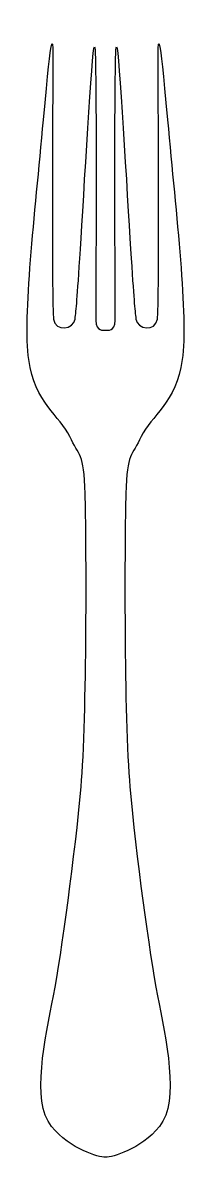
# Model space of a CAD drawing. Header units: centimetres. Extents: x -1.3 to 1.3, y -8.9 to 9.2.
import ezdxf

# ---------------------------------------------------------------- set-up
doc = ezdxf.new("R2010")
doc.units = ezdxf.units.CM
doc.header["$MEASUREMENT"] = 0
doc.layers.add('Camada 1', color=7, linetype='Continuous')

msp = doc.modelspace()

# ---------------------------------------------------------------- linework, layer by layer
at = {"layer": 'Camada 1'}
msp.add_open_spline([(0.00767, -8.89632), (0.09657, -8.89632), (0.56361, -8.77226), (0.86434, -8.40401), (0.86434, -8.40401), (1.19801, -7.99481), (0.96126, -6.99362), (0.83198, -6.31549), (0.83198, -6.31549), (0.7027, -5.63715), (0.48749, -4.05476), (0.3906, -2.97822), (0.3906, -2.97822), (0.29371, -1.90168), (0.30448, 1.03696), (0.32588, 1.70448), (0.32588, 1.70448), (0.34744, 2.372), (0.42298, 2.29667), (0.57361, 2.61957), (0.57361, 2.61957), (0.72426, 2.94263), (1.13344, 3.15784), (1.23015, 3.84692), (1.23015, 3.84692), (1.32725, 4.53584), (1.13344, 6.12906), (0.99359, 7.67909), (0.99359, 7.67909), (0.85355, 9.22934), (0.84275, 8.93861), (0.84275, 8.72343), (0.84275, 8.72343), (0.84275, 8.50806), (0.86431, 4.69727), (0.83198, 4.49269), (0.83198, 4.49269), (0.79959, 4.28811), (0.5089, 4.33124), (0.48749, 4.49269), (0.48749, 4.49269), (0.46611, 4.65414), (0.45532, 4.78339), (0.40139, 5.61235), (0.40139, 5.61235), (0.34748, 6.44112), (0.21839, 8.85251), (0.17523, 8.8419), (0.17523, 8.8419), (0.13229, 8.8311), (0.15925, 4.67029), (0.15367, 4.47109), (0.15367, 4.47109), (0.14901, 4.29181), (0.03408, 4.3171), (0.00378, 4.3171), (0.00378, 4.3171), (0.00378, 4.3171), (-0.00069, 4.3171), (-0.00069, 4.3171), (-0.00069, 4.3171), (-0.03175, 4.3171), (-0.14894, 4.29181), (-0.15396, 4.47109), (-0.15396, 4.47109), (-0.15915, 4.67027), (-0.1324, 8.83111), (-0.17534, 8.8419), (-0.17534, 8.8419), (-0.21831, 8.85251), (-0.34758, 6.44112), (-0.40132, 5.61234), (-0.40132, 5.61234), (-0.45527, 4.78337), (-0.46604, 4.6541), (-0.48763, 4.49268), (-0.48763, 4.49268), (-0.50903, 4.33123), (-0.79973, 4.2881), (-0.83212, 4.49268), (-0.83212, 4.49268), (-0.86426, 4.69725), (-0.84286, 8.50805), (-0.84286, 8.72342), (-0.84286, 8.72342), (-0.84286, 8.93861), (-0.85366, 9.22933), (-0.99351, 7.67908), (-0.99351, 7.67908), (-1.13337, 6.12904), (-1.32718, 4.53583), (-1.23026, 3.84691), (-1.23026, 3.84691), (-1.13337, 3.15783), (-0.72438, 2.94262), (-0.57354, 2.61956), (-0.57354, 2.61956), (-0.42289, 2.29666), (-0.34756, 2.37202), (-0.32615, 1.70447), (-0.32615, 1.70447), (-0.30459, 1.03695), (-0.29379, -1.90172), (-0.39052, -2.97823), (-0.39052, -2.97823), (-0.4876, -4.05477), (-0.70281, -5.63716), (-0.83206, -6.3155), (-0.83206, -6.3155), (-0.96112, -6.99363), (-1.19808, -7.99481), (-0.86423, -8.40402), (-0.86423, -8.40402), (-0.56369, -8.77227), (-0.09517, -8.89633), (-0.00775, -8.89633), (-0.00775, -8.89633), (-0.00775, -8.89633), (0.00767, -8.89632), (0.00767, -8.89632)], degree=3, knots=[0, 0, 0, 0, 0.03225806, 0.03225806, 0.03225806, 0.03225806, 0.06451613, 0.06451613, 0.06451613, 0.06451613, 0.09677419, 0.09677419, 0.09677419, 0.09677419, 0.12903226, 0.12903226, 0.12903226, 0.12903226, 0.16129032, 0.16129032, 0.16129032, 0.16129032, 0.19354839, 0.19354839, 0.19354839, 0.19354839, 0.22580645, 0.22580645, 0.22580645, 0.22580645, 0.25806452, 0.25806452, 0.25806452, 0.25806452, 0.29032258, 0.29032258, 0.29032258, 0.29032258, 0.32258065, 0.32258065, 0.32258065, 0.32258065, 0.35483871, 0.35483871, 0.35483871, 0.35483871, 0.38709677, 0.38709677, 0.38709677, 0.38709677, 0.41935484, 0.41935484, 0.41935484, 0.41935484, 0.4516129, 0.4516129, 0.4516129, 0.4516129, 0.48387097, 0.48387097, 0.48387097, 0.48387097, 0.51612903, 0.51612903, 0.51612903, 0.51612903, 0.5483871, 0.5483871, 0.5483871, 0.5483871, 0.58064516, 0.58064516, 0.58064516, 0.58064516, 0.61290323, 0.61290323, 0.61290323, 0.61290323, 0.64516129, 0.64516129, 0.64516129, 0.64516129, 0.67741935, 0.67741935, 0.67741935, 0.67741935, 0.70967742, 0.70967742, 0.70967742, 0.70967742, 0.74193548, 0.74193548, 0.74193548, 0.74193548, 0.77419355, 0.77419355, 0.77419355, 0.77419355, 0.80645161, 0.80645161, 0.80645161, 0.80645161, 0.83870968, 0.83870968, 0.83870968, 0.83870968, 0.87096774, 0.87096774, 0.87096774, 0.87096774, 0.90322581, 0.90322581, 0.90322581, 0.90322581, 0.93548387, 0.93548387, 0.93548387, 0.93548387, 1, 1, 1, 1], dxfattribs=at)

doc.saveas('drawing.dxf')
